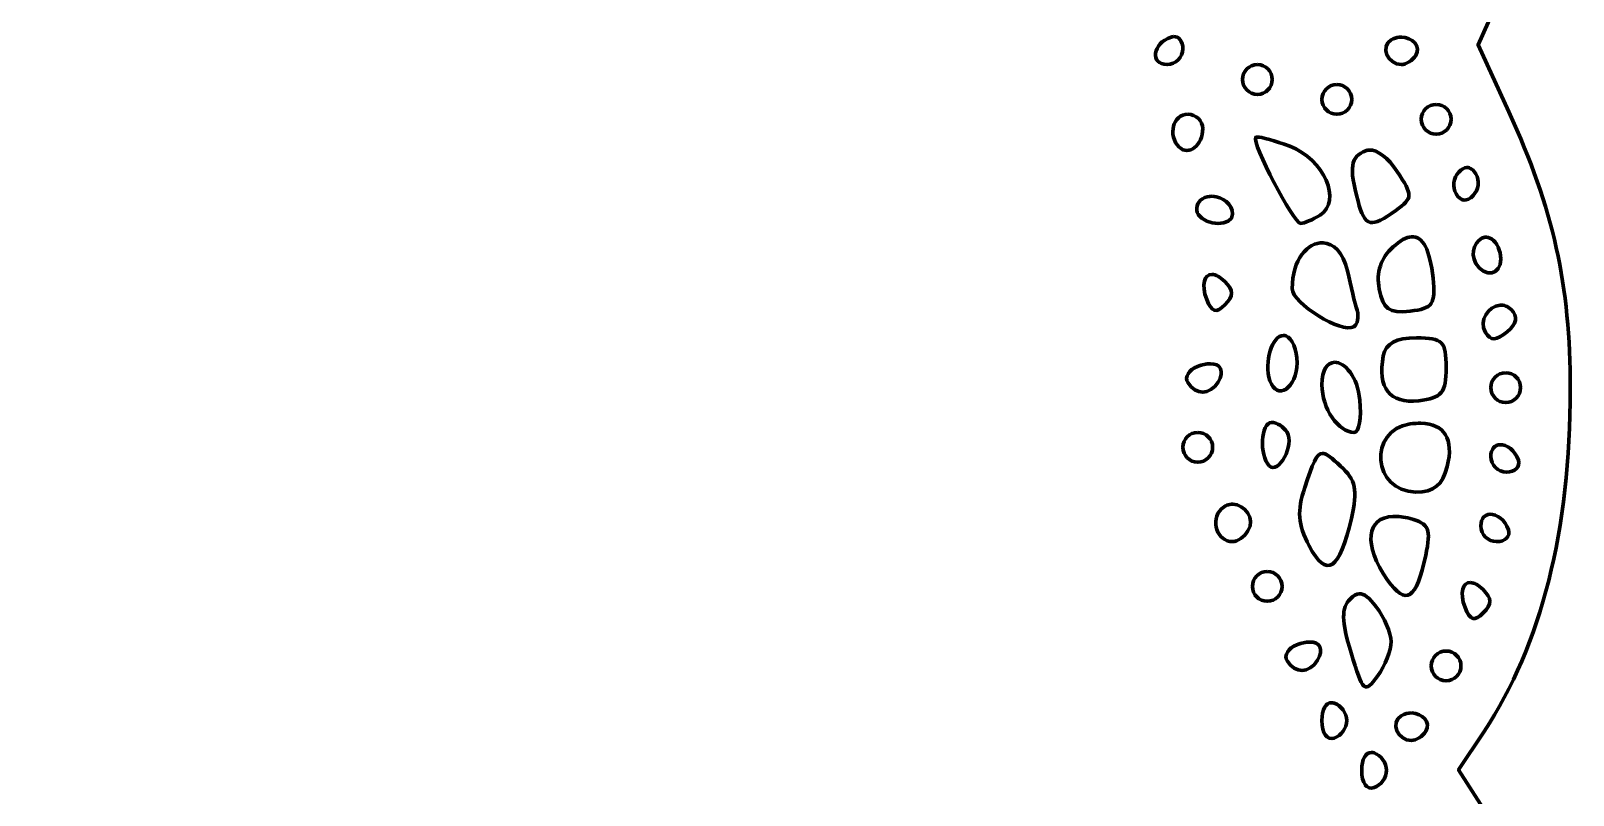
# Model space of a CAD drawing. Header units: centimetres. Extents: x -25.2 to 25.1, y -12.7 to 12.5.
# Drawn here: x 12.64 to 25.13, y -0.36 to 5.83 of the extents above; entities that cross this region are included whole.
import ezdxf

# ---------------------------------------------------------------- set-up
doc = ezdxf.new("R2010")
doc.units = ezdxf.units.CM
doc.header["$MEASUREMENT"] = 0
doc.layers.add('Layer 1', color=7, linetype='Continuous')

msp = doc.modelspace()

# ---------------------------------------------------------------- linework, layer by layer
at = {"layer": 'Layer 1', "color": 72, "lineweight": 90}
for points, knots in [([(15.97372, 12.15449), (15.01323, 12.15637), (13.79512, 11.83764), (13.165, 11.42027), (13.165, 11.42027), (13.165, 11.42027), (12.79541, 11.17553), (12.79541, 11.17553), (12.79541, 11.17553), (12.79541, 11.17553), (12.5548, 11.3781), (12.5548, 11.3781), (12.5548, 11.3781), (12.0029, 11.8425), (10.53138, 12.19604), (9.44182, 12.12637), (9.44182, 12.12637), (8.75205, 12.08227), (7.72787, 11.78745), (7.25901, 11.49798), (7.25901, 11.49798), (7.25901, 11.49798), (6.99525, 11.3351), (6.99525, 11.3351), (6.99525, 11.3351), (6.99525, 11.3351), (6.53471, 11.55256), (6.53471, 11.55256), (6.53471, 11.55256), (5.49151, 12.04654), (4.5113, 12.09186), (3.27785, 11.70221), (3.27785, 11.70221), (2.58334, 11.48282), (2.32917, 11.48005), (1.4299, 11.68237), (1.4299, 11.68237), (1.17685, 11.7393), (0.94386, 11.76022), (0.91231, 11.72867), (0.91231, 11.72867), (0.88077, 11.69713), (0.91677, 11.40903), (0.99169, 11.08871), (0.99169, 11.08871), (1.16692, 10.33949), (1.16186, 10.03309), (0.96606, 9.464), (0.96606, 9.464), (0.54953, 8.25332), (0.63291, 6.8823), (1.18021, 5.95579), (1.18021, 5.95579), (1.31665, 5.72481), (1.31479, 5.70869), (1.10414, 5.29268), (1.10414, 5.29268), (0.59396, 4.28511), (0.44234, 3.45432), (0.56009, 2.31942), (0.56009, 2.31942), (0.64808, 1.47137), (0.86025, 0.7816), (1.20501, 0.22425), (1.20501, 0.22425), (1.20501, 0.22425), (1.44231, -0.1594), (1.44231, -0.1594), (1.44231, -0.1594), (1.44231, -0.1594), (1.20584, -0.53147), (1.20584, -0.53147), (1.20584, -0.53147), (0.68324, -1.35552), (0.41308, -2.73081), (0.55844, -3.82305), (0.55844, -3.82305), (0.65767, -4.56877), (0.7609, -4.90956), (1.08265, -5.5445), (1.08265, -5.5445), (1.08265, -5.5445), (1.29928, -5.97114), (1.29928, -5.97114), (1.29928, -5.97114), (1.29928, -5.97114), (1.09836, -6.42424), (1.09836, -6.42424), (1.09836, -6.42424), (0.78966, -7.11935), (0.70163, -7.54019), (0.70893, -8.28542), (0.70893, -8.28542), (0.71381, -8.78426), (0.77115, -9.14122), (0.9206, -9.6042), (0.9206, -9.6042), (1.16006, -10.34605), (1.17318, -10.67596), (0.99336, -11.39179), (0.99336, -11.39179), (0.81706, -12.09368), (0.86728, -12.13846), (1.62753, -11.96064), (1.62753, -11.96064), (2.39756, -11.78054), (2.57565, -11.78852), (3.33823, -12.04002), (3.33823, -12.04002), (3.83925, -12.20525), (4.14299, -12.25307), (4.70662, -12.25417), (4.70662, -12.25417), (5.49235, -12.2557), (5.89935, -12.16717), (6.5678, -11.85068), (6.5678, -11.85068), (6.98206, -11.65453), (7.00885, -11.65172), (7.20776, -11.78205), (7.20776, -11.78205), (7.51543, -11.98364), (8.40173, -12.30212), (8.87712, -12.3815), (8.87712, -12.3815), (9.4754, -12.48139), (9.88142, -12.48129), (10.59608, -12.38233), (10.59608, -12.38233), (11.30936, -12.28356), (12.32215, -11.91974), (12.59368, -11.66465), (12.59368, -11.66465), (12.59368, -11.66465), (12.77558, -11.4935), (12.77558, -11.4935), (12.77558, -11.4935), (12.77558, -11.4935), (13.17824, -11.74155), (13.17824, -11.74155), (13.17824, -11.74155), (14.60991, -12.62246), (16.64542, -12.68387), (18.21111, -11.89369), (18.21111, -11.89369), (18.21111, -11.89369), (18.67909, -11.65805), (18.67909, -11.65805), (18.67909, -11.65805), (18.67909, -11.65805), (19.09829, -11.8631), (19.09829, -11.8631), (19.09829, -11.8631), (20.09898, -12.35269), (21.21311, -12.4052), (22.3692, -12.01689), (22.3692, -12.01689), (23.01494, -11.79999), (23.30757, -11.79522), (24.16589, -11.98712), (24.16589, -11.98712), (24.44205, -12.04887), (24.6622, -12.06214), (24.70498, -12.01937), (24.70498, -12.01937), (24.74777, -11.97659), (24.7123, -11.64672), (24.61816, -11.21239), (24.61816, -11.21239), (24.61816, -11.21239), (24.45941, -10.47817), (24.45941, -10.47817), (24.45941, -10.47817), (24.45941, -10.47817), (24.6686, -9.844), (24.6686, -9.844), (24.6686, -9.844), (25.07204, -8.6224), (25.02344, -7.43118), (24.52721, -6.37548), (24.52721, -6.37548), (24.52721, -6.37548), (24.36267, -6.02491), (24.36267, -6.02491), (24.36267, -6.02491), (24.36267, -6.02491), (24.61072, -5.48499), (24.61072, -5.48499), (24.61072, -5.48499), (25.02972, -4.57489), (25.13069, -4.0335), (25.08614, -2.93589), (25.08614, -2.93589), (25.0423, -1.85596), (24.86681, -1.19749), (24.44701, -0.53728), (24.44701, -0.53728), (24.44701, -0.53728), (24.2031, -0.15363), (24.2031, -0.15363), (24.2031, -0.15363), (24.2031, -0.15363), (24.40898, 0.15808), (24.40898, 0.15808), (24.40898, 0.15808), (24.87416, 0.86101), (25.10765, 1.78627), (25.10765, 2.92959), (25.10765, 2.92959), (25.10765, 3.7713), (24.971, 4.38807), (24.6099, 5.17359), (24.6099, 5.17359), (24.6099, 5.17359), (24.3602, 5.71599), (24.3602, 5.71599), (24.3602, 5.71599), (24.3602, 5.71599), (24.57021, 6.18397), (24.57021, 6.18397), (24.57021, 6.18397), (24.68578, 6.4415), (24.82239, 6.84785), (24.87365, 7.08686), (24.87365, 7.08686), (24.99887, 7.67074), (24.92401, 8.78798), (24.72234, 9.33913), (24.72234, 9.33913), (24.46235, 10.04965), (24.45378, 10.18103), (24.61981, 10.9258), (24.61981, 10.9258), (24.71278, 11.34282), (24.74753, 11.66285), (24.70497, 11.70549), (24.70497, 11.70549), (24.66232, 11.74823), (24.4419, 11.73545), (24.16588, 11.67407), (24.16588, 11.67407), (23.31295, 11.4844), (23.0717, 11.48732), (22.40309, 11.69805), (22.40309, 11.69805), (21.1744, 12.08529), (20.09649, 12.03725), (19.10407, 11.5517), (19.10407, 11.5517), (19.10407, 11.5517), (18.68984, 11.34916), (18.68984, 11.34916), (18.68984, 11.34916), (18.68984, 11.34916), (18.0937, 11.63276), (18.0937, 11.63276), (18.0937, 11.63276), (17.43541, 11.94538), (16.59145, 12.15327), (15.97373, 12.15449), (15.97373, 12.15449), (15.97373, 12.15449), (15.97372, 12.15449), (15.97372, 12.15449)], [0, 0, 0, 0, 0.01492537, 0.01492537, 0.01492537, 0.01492537, 0.02985075, 0.02985075, 0.02985075, 0.02985075, 0.04477612, 0.04477612, 0.04477612, 0.04477612, 0.05970149, 0.05970149, 0.05970149, 0.05970149, 0.07462687, 0.07462687, 0.07462687, 0.07462687, 0.08955224, 0.08955224, 0.08955224, 0.08955224, 0.10447761, 0.10447761, 0.10447761, 0.10447761, 0.11940299, 0.11940299, 0.11940299, 0.11940299, 0.13432836, 0.13432836, 0.13432836, 0.13432836, 0.14925373, 0.14925373, 0.14925373, 0.14925373, 0.1641791, 0.1641791, 0.1641791, 0.1641791, 0.17910448, 0.17910448, 0.17910448, 0.17910448, 0.19402985, 0.19402985, 0.19402985, 0.19402985, 0.20895522, 0.20895522, 0.20895522, 0.20895522, 0.2238806, 0.2238806, 0.2238806, 0.2238806, 0.23880597, 0.23880597, 0.23880597, 0.23880597, 0.25373134, 0.25373134, 0.25373134, 0.25373134, 0.26865672, 0.26865672, 0.26865672, 0.26865672, 0.28358209, 0.28358209, 0.28358209, 0.28358209, 0.29850746, 0.29850746, 0.29850746, 0.29850746, 0.31343284, 0.31343284, 0.31343284, 0.31343284, 0.32835821, 0.32835821, 0.32835821, 0.32835821, 0.34328358, 0.34328358, 0.34328358, 0.34328358, 0.35820896, 0.35820896, 0.35820896, 0.35820896, 0.37313433, 0.37313433, 0.37313433, 0.37313433, 0.3880597, 0.3880597, 0.3880597, 0.3880597, 0.40298507, 0.40298507, 0.40298507, 0.40298507, 0.41791045, 0.41791045, 0.41791045, 0.41791045, 0.43283582, 0.43283582, 0.43283582, 0.43283582, 0.44776119, 0.44776119, 0.44776119, 0.44776119, 0.46268657, 0.46268657, 0.46268657, 0.46268657, 0.47761194, 0.47761194, 0.47761194, 0.47761194, 0.49253731, 0.49253731, 0.49253731, 0.49253731, 0.50746269, 0.50746269, 0.50746269, 0.50746269, 0.52238806, 0.52238806, 0.52238806, 0.52238806, 0.53731343, 0.53731343, 0.53731343, 0.53731343, 0.55223881, 0.55223881, 0.55223881, 0.55223881, 0.56716418, 0.56716418, 0.56716418, 0.56716418, 0.58208955, 0.58208955, 0.58208955, 0.58208955, 0.59701493, 0.59701493, 0.59701493, 0.59701493, 0.6119403, 0.6119403, 0.6119403, 0.6119403, 0.62686567, 0.62686567, 0.62686567, 0.62686567, 0.64179104, 0.64179104, 0.64179104, 0.64179104, 0.65671642, 0.65671642, 0.65671642, 0.65671642, 0.67164179, 0.67164179, 0.67164179, 0.67164179, 0.68656716, 0.68656716, 0.68656716, 0.68656716, 0.70149254, 0.70149254, 0.70149254, 0.70149254, 0.71641791, 0.71641791, 0.71641791, 0.71641791, 0.73134328, 0.73134328, 0.73134328, 0.73134328, 0.74626866, 0.74626866, 0.74626866, 0.74626866, 0.76119403, 0.76119403, 0.76119403, 0.76119403, 0.7761194, 0.7761194, 0.7761194, 0.7761194, 0.79104478, 0.79104478, 0.79104478, 0.79104478, 0.80597015, 0.80597015, 0.80597015, 0.80597015, 0.82089552, 0.82089552, 0.82089552, 0.82089552, 0.8358209, 0.8358209, 0.8358209, 0.8358209, 0.85074627, 0.85074627, 0.85074627, 0.85074627, 0.86567164, 0.86567164, 0.86567164, 0.86567164, 0.88059701, 0.88059701, 0.88059701, 0.88059701, 0.89552239, 0.89552239, 0.89552239, 0.89552239, 0.91044776, 0.91044776, 0.91044776, 0.91044776, 0.92537313, 0.92537313, 0.92537313, 0.92537313, 0.94029851, 0.94029851, 0.94029851, 0.94029851, 0.95522388, 0.95522388, 0.95522388, 0.95522388, 0.97014925, 0.97014925, 0.97014925, 0.97014925, 1, 1, 1, 1]), ([(21.89295, 5.78382), (21.93639, 5.78637), (21.96902, 5.74592), (21.96902, 5.6846), (21.96902, 5.6846), (21.96902, 5.61452), (21.91177, 5.55727), (21.84169, 5.55727), (21.84169, 5.55727), (21.69958, 5.55727), (21.72388, 5.72995), (21.87311, 5.77969), (21.87311, 5.77969), (21.87968, 5.78188), (21.88675, 5.78346), (21.89295, 5.78382)], [0, 0, 0, 0, 0.2, 0.2, 0.2, 0.2, 0.4, 0.4, 0.4, 0.4, 0.6, 0.6, 0.6, 0.6, 1, 1, 1, 1]), ([(23.73842, 5.77968), (23.82506, 5.77836), (23.90198, 5.70503), (23.85666, 5.63168), (23.85666, 5.63168), (23.8312, 5.59048), (23.77829, 5.55727), (23.73925, 5.55727), (23.73925, 5.55727), (23.62655, 5.55727), (23.56739, 5.70174), (23.65739, 5.75736), (23.65739, 5.75736), (23.67749, 5.76978), (23.69953, 5.77674), (23.72106, 5.77886), (23.72106, 5.77886), (23.72689, 5.77943), (23.73265, 5.77978), (23.73842, 5.77969), (23.73842, 5.77969), (23.73842, 5.77969), (23.73842, 5.77968), (23.73842, 5.77968)], [0, 0, 0, 0, 0.14285714, 0.14285714, 0.14285714, 0.14285714, 0.28571429, 0.28571429, 0.28571429, 0.28571429, 0.42857143, 0.42857143, 0.42857143, 0.42857143, 0.57142857, 0.57142857, 0.57142857, 0.57142857, 0.71428571, 0.71428571, 0.71428571, 0.71428571, 1, 1, 1, 1]), ([(22.5726, 5.55727), (22.63899, 5.55727), (22.69332, 5.50295), (22.69332, 5.43655), (22.69332, 5.43655), (22.69332, 5.37016), (22.639, 5.31583), (22.5726, 5.31583), (22.5726, 5.31583), (22.5062, 5.31583), (22.45188, 5.37015), (22.45188, 5.43655), (22.45188, 5.43655), (22.45188, 5.50294), (22.50619, 5.55727), (22.5726, 5.55727)], [0, 0, 0, 0, 0.2, 0.2, 0.2, 0.2, 0.4, 0.4, 0.4, 0.4, 0.6, 0.6, 0.6, 0.6, 1, 1, 1, 1]), ([(23.21669, 5.39604), (23.28307, 5.39604), (23.33741, 5.34172), (23.33741, 5.27532), (23.33741, 5.27532), (23.33741, 5.20893), (23.28308, 5.1546), (23.21669, 5.1546), (23.21669, 5.1546), (23.1503, 5.1546), (23.09597, 5.20892), (23.09597, 5.27532), (23.09597, 5.27532), (23.09597, 5.34171), (23.15029, 5.39604), (23.21669, 5.39604)], [0, 0, 0, 0, 0.2, 0.2, 0.2, 0.2, 0.4, 0.4, 0.4, 0.4, 0.6, 0.6, 0.6, 0.6, 1, 1, 1, 1]), ([(22.00953, 5.1546), (22.07591, 5.1546), (22.13025, 5.10262), (22.13025, 5.03884), (22.13025, 5.03884), (22.13025, 4.90439), (22.01518, 4.81325), (21.94008, 4.88836), (21.94008, 4.88836), (21.8439, 4.98454), (21.88832, 5.1546), (22.00953, 5.1546)], [0, 0, 0, 0, 0.25, 0.25, 0.25, 0.25, 0.5, 0.5, 0.5, 0.5, 1, 1, 1, 1]), ([(24.02119, 5.23481), (24.08758, 5.23481), (24.14191, 5.18049), (24.14191, 5.11409), (24.14191, 5.11409), (24.14191, 5.0477), (24.08759, 4.99337), (24.02119, 4.99337), (24.02119, 4.99337), (23.95479, 4.99337), (23.90047, 5.04769), (23.90047, 5.11409), (23.90047, 5.11409), (23.90047, 5.18048), (23.95478, 5.23481), (24.02119, 5.23481)], [0, 0, 0, 0, 0.2, 0.2, 0.2, 0.2, 0.4, 0.4, 0.4, 0.4, 0.6, 0.6, 0.6, 0.6, 1, 1, 1, 1]), ([(22.57012, 4.97022), (22.60418, 4.97184), (22.71367, 4.94149), (22.8347, 4.89581), (22.8347, 4.89581), (23.11265, 4.7909), (23.26138, 4.4534), (23.08027, 4.33853), (23.08027, 4.33853), (23.02238, 4.30181), (22.95174, 4.27141), (22.92317, 4.27073), (22.92317, 4.27073), (22.86656, 4.26939), (22.5225, 4.93005), (22.56019, 4.96774), (22.56019, 4.96774), (22.56178, 4.96933), (22.56525, 4.96999), (22.57011, 4.97022), (22.57011, 4.97022), (22.57011, 4.97022), (22.57012, 4.97022), (22.57012, 4.97022)], [0, 0, 0, 0, 0.14285714, 0.14285714, 0.14285714, 0.14285714, 0.28571429, 0.28571429, 0.28571429, 0.28571429, 0.42857143, 0.42857143, 0.42857143, 0.42857143, 0.57142857, 0.57142857, 0.57142857, 0.57142857, 0.71428571, 0.71428571, 0.71428571, 0.71428571, 1, 1, 1, 1]), ([(23.4788, 4.86522), (23.54495, 4.86781), (23.63295, 4.80205), (23.7037, 4.69407), (23.7037, 4.69407), (23.8341, 4.49507), (23.83383, 4.47837), (23.6946, 4.37657), (23.6946, 4.37657), (23.49283, 4.22903), (23.44401, 4.24057), (23.38785, 4.45016), (23.38785, 4.45016), (23.31365, 4.72703), (23.32656, 4.81149), (23.45152, 4.85944), (23.45152, 4.85944), (23.45995, 4.86268), (23.46935, 4.86486), (23.47881, 4.86523), (23.47881, 4.86523), (23.47881, 4.86523), (23.4788, 4.86522), (23.4788, 4.86522)], [0, 0, 0, 0, 0.14285714, 0.14285714, 0.14285714, 0.14285714, 0.28571429, 0.28571429, 0.28571429, 0.28571429, 0.42857143, 0.42857143, 0.42857143, 0.42857143, 0.57142857, 0.57142857, 0.57142857, 0.57142857, 0.71428571, 0.71428571, 0.71428571, 0.71428571, 1, 1, 1, 1]), ([(24.27007, 4.723), (24.29663, 4.72447), (24.32093, 4.70718), (24.34283, 4.67174), (24.34283, 4.67174), (24.37496, 4.61976), (24.36477, 4.54072), (24.32051, 4.49645), (24.32051, 4.49645), (24.26686, 4.4428), (24.22137, 4.44751), (24.18243, 4.51051), (24.18243, 4.51051), (24.1503, 4.56249), (24.15966, 4.64154), (24.20393, 4.6858), (24.20393, 4.6858), (24.2274, 4.70927), (24.24942, 4.72186), (24.27008, 4.72301), (24.27008, 4.72301), (24.27008, 4.72301), (24.27007, 4.723), (24.27007, 4.723)], [0, 0, 0, 0, 0.14285714, 0.14285714, 0.14285714, 0.14285714, 0.28571429, 0.28571429, 0.28571429, 0.28571429, 0.42857143, 0.42857143, 0.42857143, 0.42857143, 0.57142857, 0.57142857, 0.57142857, 0.57142857, 0.71428571, 0.71428571, 0.71428571, 0.71428571, 1, 1, 1, 1]), ([(22.20714, 4.49066), (22.28892, 4.48942), (22.37168, 4.42664), (22.37168, 4.34514), (22.37168, 4.34514), (22.37168, 4.24722), (22.15345, 4.24656), (22.09304, 4.34431), (22.09304, 4.34431), (22.06758, 4.38551), (22.08361, 4.44219), (22.12859, 4.46999), (22.12859, 4.46999), (22.1526, 4.48483), (22.17988, 4.49107), (22.20714, 4.49066)], [0, 0, 0, 0, 0.2, 0.2, 0.2, 0.2, 0.4, 0.4, 0.4, 0.4, 0.6, 0.6, 0.6, 0.6, 1, 1, 1, 1]), ([(23.8211, 4.16242), (23.91381, 4.16902), (23.9711, 4.05757), (23.99556, 3.82673), (23.99556, 3.82673), (24.01766, 3.61816), (23.99271, 3.58164), (23.81035, 3.56049), (23.81035, 3.56049), (23.63953, 3.54068), (23.59131, 3.57522), (23.55982, 3.73991), (23.55982, 3.73991), (23.53412, 3.87439), (23.57229, 3.99008), (23.67227, 4.08056), (23.67227, 4.08056), (23.7292, 4.13208), (23.77896, 4.15942), (23.8211, 4.16242)], [0, 0, 0, 0, 0.16666667, 0.16666667, 0.16666667, 0.16666667, 0.33333333, 0.33333333, 0.33333333, 0.33333333, 0.5, 0.5, 0.5, 0.5, 0.66666667, 0.66666667, 0.66666667, 0.66666667, 1, 1, 1, 1]), ([(24.41641, 4.15828), (24.43332, 4.16027), (24.45139, 4.15614), (24.46933, 4.14505), (24.46933, 4.14505), (24.51053, 4.11958), (24.54457, 4.04677), (24.54457, 3.98299), (24.54457, 3.98299), (24.54457, 3.8502), (24.41683, 3.8277), (24.34283, 3.94744), (24.34283, 3.94744), (24.28951, 4.03372), (24.34315, 4.14966), (24.41642, 4.15828), (24.41642, 4.15828), (24.41642, 4.15828), (24.41641, 4.15828), (24.41641, 4.15828)], [0, 0, 0, 0, 0.16666667, 0.16666667, 0.16666667, 0.16666667, 0.33333333, 0.33333333, 0.33333333, 0.33333333, 0.5, 0.5, 0.5, 0.5, 0.66666667, 0.66666667, 0.66666667, 0.66666667, 1, 1, 1, 1]), ([(23.10507, 4.11363), (23.18851, 4.1101), (23.26854, 4.03909), (23.30185, 3.88708), (23.30185, 3.88708), (23.32852, 3.76536), (23.36389, 3.62184), (23.3804, 3.56793), (23.3804, 3.56793), (23.39689, 3.51402), (23.38455, 3.45424), (23.35311, 3.43481), (23.35311, 3.43481), (23.25694, 3.37537), (22.85454, 3.62364), (22.85454, 3.74239), (22.85454, 3.74239), (22.85454, 3.98031), (22.98312, 4.1188), (23.10507, 4.11363)], [0, 0, 0, 0, 0.16666667, 0.16666667, 0.16666667, 0.16666667, 0.33333333, 0.33333333, 0.33333333, 0.33333333, 0.5, 0.5, 0.5, 0.5, 0.66666667, 0.66666667, 0.66666667, 0.66666667, 1, 1, 1, 1]), ([(22.20632, 3.85815), (22.23458, 3.85759), (22.2696, 3.83951), (22.30802, 3.8011), (22.30802, 3.8011), (22.38059, 3.72852), (22.38127, 3.68335), (22.30967, 3.61176), (22.30967, 3.61176), (22.23808, 3.54017), (22.20276, 3.55067), (22.1625, 3.65558), (22.1625, 3.65558), (22.11563, 3.77773), (22.14416, 3.85937), (22.20632, 3.85815)], [0, 0, 0, 0, 0.2, 0.2, 0.2, 0.2, 0.4, 0.4, 0.4, 0.4, 0.6, 0.6, 0.6, 0.6, 1, 1, 1, 1]), ([(24.53878, 3.60844), (24.56952, 3.61065), (24.60121, 3.60058), (24.62808, 3.57371), (24.62808, 3.57371), (24.68628, 3.51551), (24.67614, 3.45998), (24.59501, 3.39264), (24.59501, 3.39264), (24.50855, 3.32089), (24.46312, 3.3193), (24.42138, 3.38685), (24.42138, 3.38685), (24.36054, 3.48529), (24.44658, 3.60182), (24.53879, 3.60844), (24.53879, 3.60844), (24.53879, 3.60844), (24.53878, 3.60844), (24.53878, 3.60844)], [0, 0, 0, 0, 0.16666667, 0.16666667, 0.16666667, 0.16666667, 0.33333333, 0.33333333, 0.33333333, 0.33333333, 0.5, 0.5, 0.5, 0.5, 0.66666667, 0.66666667, 0.66666667, 0.66666667, 1, 1, 1, 1]), ([(22.78509, 3.3637), (22.79122, 3.36362), (22.79782, 3.36249), (22.80411, 3.36039), (22.80411, 3.36039), (22.85379, 3.34382), (22.89423, 3.24621), (22.89423, 3.14294), (22.89423, 3.14294), (22.89423, 2.93768), (22.73083, 2.82934), (22.6743, 2.99742), (22.6743, 2.99742), (22.62316, 3.14948), (22.69316, 3.36503), (22.78509, 3.3637)], [0, 0, 0, 0, 0.2, 0.2, 0.2, 0.2, 0.4, 0.4, 0.4, 0.4, 0.6, 0.6, 0.6, 0.6, 1, 1, 1, 1]), ([(23.86162, 3.34386), (24.075, 3.34386), (24.1014, 3.31679), (24.1014, 3.10243), (24.1014, 3.10243), (24.1014, 2.89875), (24.0669, 2.85689), (23.87981, 2.83537), (23.87981, 2.83537), (23.64452, 2.80831), (23.54263, 2.93731), (23.5929, 3.19835), (23.5929, 3.19835), (23.61247, 3.3), (23.69376, 3.34387), (23.86162, 3.34387), (23.86162, 3.34387), (23.86162, 3.34387), (23.86162, 3.34386), (23.86162, 3.34386)], [0, 0, 0, 0, 0.16666667, 0.16666667, 0.16666667, 0.16666667, 0.33333333, 0.33333333, 0.33333333, 0.33333333, 0.5, 0.5, 0.5, 0.5, 0.66666667, 0.66666667, 0.66666667, 0.66666667, 1, 1, 1, 1]), ([(22.18895, 3.13467), (22.27464, 3.13567), (22.30982, 3.07655), (22.25427, 2.98667), (22.25427, 2.98667), (22.18745, 2.87855), (22.07393, 2.87699), (22.0087, 2.98254), (22.0087, 2.98254), (21.98115, 3.02711), (22.01697, 3.08589), (22.08808, 3.11318), (22.08808, 3.11318), (22.1266, 3.12796), (22.16039, 3.13434), (22.18895, 3.13468), (22.18895, 3.13468), (22.18895, 3.13468), (22.18895, 3.13467), (22.18895, 3.13467)], [0, 0, 0, 0, 0.16666667, 0.16666667, 0.16666667, 0.16666667, 0.33333333, 0.33333333, 0.33333333, 0.33333333, 0.5, 0.5, 0.5, 0.5, 0.66666667, 0.66666667, 0.66666667, 0.66666667, 1, 1, 1, 1]), ([(23.19768, 3.14625), (23.27974, 3.14764), (23.38431, 3.03092), (23.40273, 2.84033), (23.40273, 2.84033), (23.4166, 2.69684), (23.3963, 2.57905), (23.35808, 2.57905), (23.35808, 2.57905), (23.2274, 2.57905), (23.09598, 2.77238), (23.09598, 2.96352), (23.09598, 2.96352), (23.09598, 3.08886), (23.14154, 3.14529), (23.19768, 3.14625)], [0, 0, 0, 0, 0.2, 0.2, 0.2, 0.2, 0.4, 0.4, 0.4, 0.4, 0.6, 0.6, 0.6, 0.6, 1, 1, 1, 1]), ([(24.58426, 3.06191), (24.65066, 3.06191), (24.70498, 3.00759), (24.70498, 2.94119), (24.70498, 2.94119), (24.70498, 2.8748), (24.65067, 2.82047), (24.58426, 2.82047), (24.58426, 2.82047), (24.51787, 2.82047), (24.46354, 2.87479), (24.46354, 2.94119), (24.46354, 2.94119), (24.46354, 3.00758), (24.51786, 3.06191), (24.58426, 3.06191)], [0, 0, 0, 0, 0.2, 0.2, 0.2, 0.2, 0.4, 0.4, 0.4, 0.4, 0.6, 0.6, 0.6, 0.6, 1, 1, 1, 1]), ([(22.68835, 2.66008), (22.73, 2.66008), (22.78606, 2.62379), (22.8132, 2.57988), (22.8132, 2.57988), (22.87537, 2.47928), (22.74407, 2.23312), (22.66851, 2.30868), (22.66851, 2.30868), (22.58561, 2.39158), (22.60077, 2.66008), (22.68835, 2.66008)], [0, 0, 0, 0, 0.25, 0.25, 0.25, 0.25, 0.5, 0.5, 0.5, 0.5, 1, 1, 1, 1]), ([(23.898, 2.65264), (24.08781, 2.64907), (24.16594, 2.52462), (24.11049, 2.30372), (24.11049, 2.30372), (24.07191, 2.15), (24.00592, 2.09619), (23.85583, 2.09619), (23.85583, 2.09619), (23.50828, 2.09619), (23.46608, 2.59805), (23.80953, 2.64685), (23.80953, 2.64685), (23.84115, 2.65134), (23.87089, 2.65315), (23.898, 2.65264)], [0, 0, 0, 0, 0.2, 0.2, 0.2, 0.2, 0.4, 0.4, 0.4, 0.4, 0.6, 0.6, 0.6, 0.6, 1, 1, 1, 1]), ([(22.08973, 2.57905), (22.15612, 2.57905), (22.21045, 2.52473), (22.21045, 2.45833), (22.21045, 2.45833), (22.21045, 2.39194), (22.15613, 2.33761), (22.08973, 2.33761), (22.08973, 2.33761), (22.02333, 2.33761), (21.96901, 2.39193), (21.96901, 2.45833), (21.96901, 2.45833), (21.96901, 2.52473), (22.02332, 2.57905), (22.08973, 2.57905)], [0, 0, 0, 0, 0.2, 0.2, 0.2, 0.2, 0.4, 0.4, 0.4, 0.4, 0.6, 0.6, 0.6, 0.6, 1, 1, 1, 1]), ([(23.09928, 2.40872), (23.13269, 2.40874), (23.1755, 2.37041), (23.24645, 2.30619), (23.24645, 2.30619), (23.36981, 2.19455), (23.3867, 2.11444), (23.33409, 1.8812), (23.33409, 1.8812), (23.23953, 1.46196), (23.13205, 1.39273), (22.99179, 1.66044), (22.99179, 1.66044), (22.90145, 1.83286), (22.89302, 1.94478), (22.95624, 2.13256), (22.95624, 2.13256), (23.02209, 2.32818), (23.05046, 2.40868), (23.09928, 2.40872)], [0, 0, 0, 0, 0.16666667, 0.16666667, 0.16666667, 0.16666667, 0.33333333, 0.33333333, 0.33333333, 0.33333333, 0.5, 0.5, 0.5, 0.5, 0.66666667, 0.66666667, 0.66666667, 0.66666667, 1, 1, 1, 1]), ([(24.53796, 2.479), (24.59128, 2.48138), (24.65881, 2.43726), (24.68679, 2.35332), (24.68679, 2.35332), (24.70431, 2.30076), (24.66095, 2.25741), (24.59088, 2.25741), (24.59088, 2.25741), (24.5208, 2.25741), (24.46355, 2.31466), (24.46355, 2.38474), (24.46355, 2.38474), (24.46355, 2.44692), (24.49649, 2.47715), (24.53796, 2.479)], [0, 0, 0, 0, 0.2, 0.2, 0.2, 0.2, 0.4, 0.4, 0.4, 0.4, 0.6, 0.6, 0.6, 0.6, 1, 1, 1, 1]), ([(22.37416, 1.99697), (22.46957, 1.99424), (22.55873, 1.88264), (22.49653, 1.782), (22.49653, 1.782), (22.46679, 1.73388), (22.41071, 1.69436), (22.37168, 1.69436), (22.37168, 1.69436), (22.24737, 1.69436), (22.18869, 1.86608), (22.28156, 1.95894), (22.28156, 1.95894), (22.30931, 1.98669), (22.34236, 1.99788), (22.37416, 1.99697)], [0, 0, 0, 0, 0.2, 0.2, 0.2, 0.2, 0.4, 0.4, 0.4, 0.4, 0.6, 0.6, 0.6, 0.6, 1, 1, 1, 1]), ([(23.67227, 1.89857), (23.71197, 1.90023), (23.75845, 1.89478), (23.81035, 1.88121), (23.81035, 1.88121), (23.96314, 1.84125), (23.98112, 1.79704), (23.93603, 1.58273), (23.93603, 1.58273), (23.86074, 1.22477), (23.77657, 1.17082), (23.62763, 1.38347), (23.62763, 1.38347), (23.42592, 1.67146), (23.45791, 1.88962), (23.67228, 1.89858), (23.67228, 1.89858), (23.67228, 1.89858), (23.67227, 1.89857), (23.67227, 1.89857)], [0, 0, 0, 0, 0.16666667, 0.16666667, 0.16666667, 0.16666667, 0.33333333, 0.33333333, 0.33333333, 0.33333333, 0.5, 0.5, 0.5, 0.5, 0.66666667, 0.66666667, 0.66666667, 0.66666667, 1, 1, 1, 1]), ([(24.45775, 1.91594), (24.51107, 1.91832), (24.5786, 1.87337), (24.60658, 1.78944), (24.60658, 1.78944), (24.6241, 1.73688), (24.58075, 1.69436), (24.51067, 1.69436), (24.51067, 1.69436), (24.44058, 1.69436), (24.38334, 1.75161), (24.38334, 1.82169), (24.38334, 1.82169), (24.38334, 1.88387), (24.41628, 1.9141), (24.45775, 1.91595), (24.45775, 1.91595), (24.45775, 1.91595), (24.45775, 1.91594), (24.45775, 1.91594)], [0, 0, 0, 0, 0.16666667, 0.16666667, 0.16666667, 0.16666667, 0.33333333, 0.33333333, 0.33333333, 0.33333333, 0.5, 0.5, 0.5, 0.5, 0.66666667, 0.66666667, 0.66666667, 0.66666667, 1, 1, 1, 1]), ([(22.6528, 1.45292), (22.7192, 1.45292), (22.77352, 1.3986), (22.77352, 1.3322), (22.77352, 1.3322), (22.77352, 1.26581), (22.71921, 1.21148), (22.6528, 1.21148), (22.6528, 1.21148), (22.58641, 1.21148), (22.53208, 1.2658), (22.53208, 1.3322), (22.53208, 1.3322), (22.53208, 1.39859), (22.5864, 1.45292), (22.6528, 1.45292)], [0, 0, 0, 0, 0.2, 0.2, 0.2, 0.2, 0.4, 0.4, 0.4, 0.4, 0.6, 0.6, 0.6, 0.6, 1, 1, 1, 1]), ([(23.39777, 1.27267), (23.43796, 1.27518), (23.47871, 1.2413), (23.53502, 1.16684), (23.53502, 1.16684), (23.60018, 1.0807), (23.65516, 0.95389), (23.65656, 0.88489), (23.65656, 0.88489), (23.65796, 0.81589), (23.60833, 0.68986), (23.54659, 0.60542), (23.54659, 0.60542), (23.44178, 0.46208), (23.42727, 0.47469), (23.33162, 0.79394), (23.33162, 0.79394), (23.2537, 1.05403), (23.2521, 1.15841), (23.32335, 1.22968), (23.32335, 1.22968), (23.35007, 1.2564), (23.37365, 1.27117), (23.39776, 1.27267), (23.39776, 1.27267), (23.39776, 1.27267), (23.39777, 1.27267), (23.39777, 1.27267)], [0, 0, 0, 0, 0.125, 0.125, 0.125, 0.125, 0.25, 0.25, 0.25, 0.25, 0.375, 0.375, 0.375, 0.375, 0.5, 0.5, 0.5, 0.5, 0.625, 0.625, 0.625, 0.625, 0.75, 0.75, 0.75, 0.75, 1, 1, 1, 1]), ([(24.299, 1.36279), (24.32726, 1.36223), (24.36228, 1.34498), (24.4007, 1.30657), (24.4007, 1.30657), (24.47328, 1.23399), (24.47394, 1.18882), (24.40235, 1.11723), (24.40235, 1.11723), (24.33076, 1.04564), (24.29544, 1.05614), (24.25518, 1.16105), (24.25518, 1.16105), (24.20831, 1.2832), (24.23684, 1.36402), (24.299, 1.36279)], [0, 0, 0, 0, 0.2, 0.2, 0.2, 0.2, 0.4, 0.4, 0.4, 0.4, 0.6, 0.6, 0.6, 0.6, 1, 1, 1, 1]), ([(22.99428, 0.88158), (23.07996, 0.88258), (23.11432, 0.82346), (23.05877, 0.73358), (23.05877, 0.73358), (22.99195, 0.62546), (22.87843, 0.62307), (22.8132, 0.72862), (22.8132, 0.72862), (22.78565, 0.7732), (22.82147, 0.83197), (22.89258, 0.85926), (22.89258, 0.85926), (22.9311, 0.87404), (22.96572, 0.88125), (22.99428, 0.88158)], [0, 0, 0, 0, 0.2, 0.2, 0.2, 0.2, 0.4, 0.4, 0.4, 0.4, 0.6, 0.6, 0.6, 0.6, 1, 1, 1, 1]), ([(24.10139, 0.80882), (24.16779, 0.80882), (24.22211, 0.7545), (24.22211, 0.6881), (24.22211, 0.6881), (24.22211, 0.62171), (24.1678, 0.56738), (24.10139, 0.56738), (24.10139, 0.56738), (24.035, 0.56738), (23.98067, 0.6217), (23.98067, 0.6881), (23.98067, 0.6881), (23.98067, 0.75449), (24.03499, 0.80882), (24.10139, 0.80882)], [0, 0, 0, 0, 0.2, 0.2, 0.2, 0.2, 0.4, 0.4, 0.4, 0.4, 0.6, 0.6, 0.6, 0.6, 1, 1, 1, 1]), ([(23.17453, 0.39045), (23.18137, 0.39029), (23.18855, 0.38881), (23.19603, 0.38632), (23.19603, 0.38632), (23.25137, 0.36788), (23.2969, 0.30478), (23.2969, 0.24576), (23.2969, 0.24576), (23.2969, 0.18674), (23.25137, 0.12282), (23.19603, 0.10437), (23.19603, 0.10437), (23.13619, 0.08442), (23.09598, 0.14203), (23.09598, 0.24576), (23.09598, 0.24576), (23.09598, 0.33652), (23.12664, 0.39148), (23.17453, 0.39045)], [0, 0, 0, 0, 0.16666667, 0.16666667, 0.16666667, 0.16666667, 0.33333333, 0.33333333, 0.33333333, 0.33333333, 0.5, 0.5, 0.5, 0.5, 0.66666667, 0.66666667, 0.66666667, 0.66666667, 1, 1, 1, 1]), ([(23.82275, 0.30694), (23.90776, 0.30354), (23.98148, 0.23199), (23.93685, 0.15977), (23.93685, 0.15977), (23.91138, 0.11857), (23.8593, 0.08453), (23.82027, 0.08453), (23.82027, 0.08453), (23.70756, 0.08453), (23.64841, 0.229), (23.73841, 0.28462), (23.73841, 0.28462), (23.76521, 0.30118), (23.79441, 0.30808), (23.82275, 0.30694)], [0, 0, 0, 0, 0.2, 0.2, 0.2, 0.2, 0.4, 0.4, 0.4, 0.4, 0.6, 0.6, 0.6, 0.6, 1, 1, 1, 1]), ([(23.49699, -0.01221), (23.50383, -0.01237), (23.51101, -0.01385), (23.51849, -0.01634), (23.51849, -0.01634), (23.57381, -0.03478), (23.61854, -0.09788), (23.61854, -0.1569), (23.61854, -0.1569), (23.61854, -0.21592), (23.57381, -0.27902), (23.51849, -0.29746), (23.51849, -0.29746), (23.45865, -0.31741), (23.41762, -0.26063), (23.41762, -0.1569), (23.41762, -0.1569), (23.41762, -0.06614), (23.4491, -0.01118), (23.497, -0.01221), (23.497, -0.01221), (23.497, -0.01221), (23.49699, -0.01221), (23.49699, -0.01221)], [0, 0, 0, 0, 0.14285714, 0.14285714, 0.14285714, 0.14285714, 0.28571429, 0.28571429, 0.28571429, 0.28571429, 0.42857143, 0.42857143, 0.42857143, 0.42857143, 0.57142857, 0.57142857, 0.57142857, 0.57142857, 0.71428571, 0.71428571, 0.71428571, 0.71428571, 1, 1, 1, 1])]:
    msp.add_open_spline(points, degree=3, knots=knots, dxfattribs=at)

doc.saveas('drawing.dxf')
